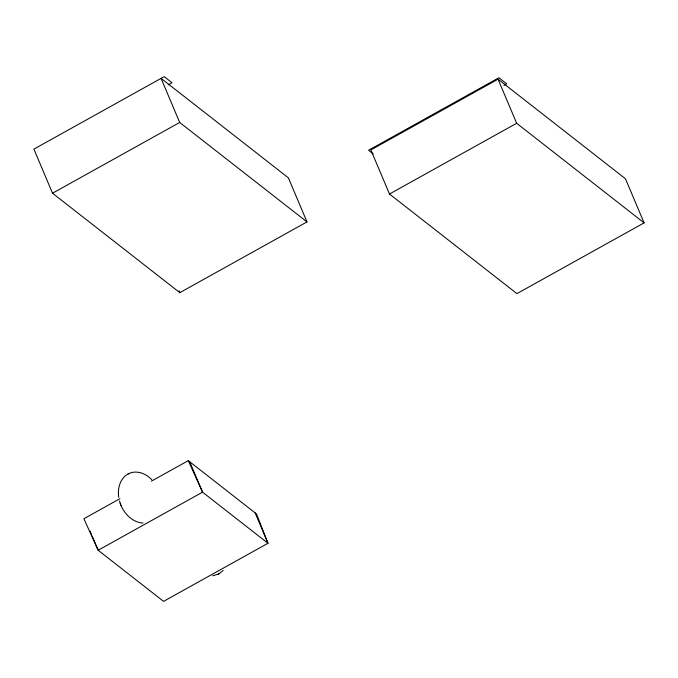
<?xml version="1.0" encoding="UTF-8"?>
<svg xmlns="http://www.w3.org/2000/svg" width="678" height="678" viewBox="0 0 678 678"><rect width="100%" height="100%" fill="white"/><g stroke="black" fill="none" stroke-linecap="round" stroke-linejoin="round"><path stroke-width="1.02" d="M223.198 570.435L218.841 573.91M128.023 474.007C119.972 478.431 117.353 488.702 118.735 497.262M168.339 84.801L172.034 82.75L164.212 76.631L33.908 149.126L52.52 193.213L179.814 292.659L306.99 221.909L288.37 177.831L161.076 78.377L179.695 122.464L306.99 221.909M52.52 193.213L179.695 122.464M498.033 79.182L370.866 149.931L389.486 194.018L516.933 293.625L644.1 222.876L625.48 178.789L498.033 79.182L516.661 123.269L644.1 222.876M503.94 85.411L506.712 83.869L498.898 77.75L368.586 150.245L373.281 153.914M389.486 194.018L516.661 123.269M119.93 498.677L83.894 518.729L98.157 550.239L163.576 601.369L267.979 543.281L256.555 513.992L188.298 460.642L151.338 481.202M128.557 473.736C136.481 469.727 146.058 473.524 151.736 479.668M212.782 575.766L218.316 574.181M127.828 474.108L128.769 473.617M218.104 574.3L219.045 573.808M143.024 523.043C132.795 522.501 124.583 514.187 120.913 505.118M188.298 460.642L202.561 492.16L267.979 543.281L255.131 512.882M179.009 290.743L179.814 292.659M189.721 461.752L202.561 492.16L98.157 550.239L92.14 535.993M90.132 531.238L91.335 534.086M119.498 500.974L120.286 503.483M120.142 503.11L121.065 505.517"/></g></svg>
